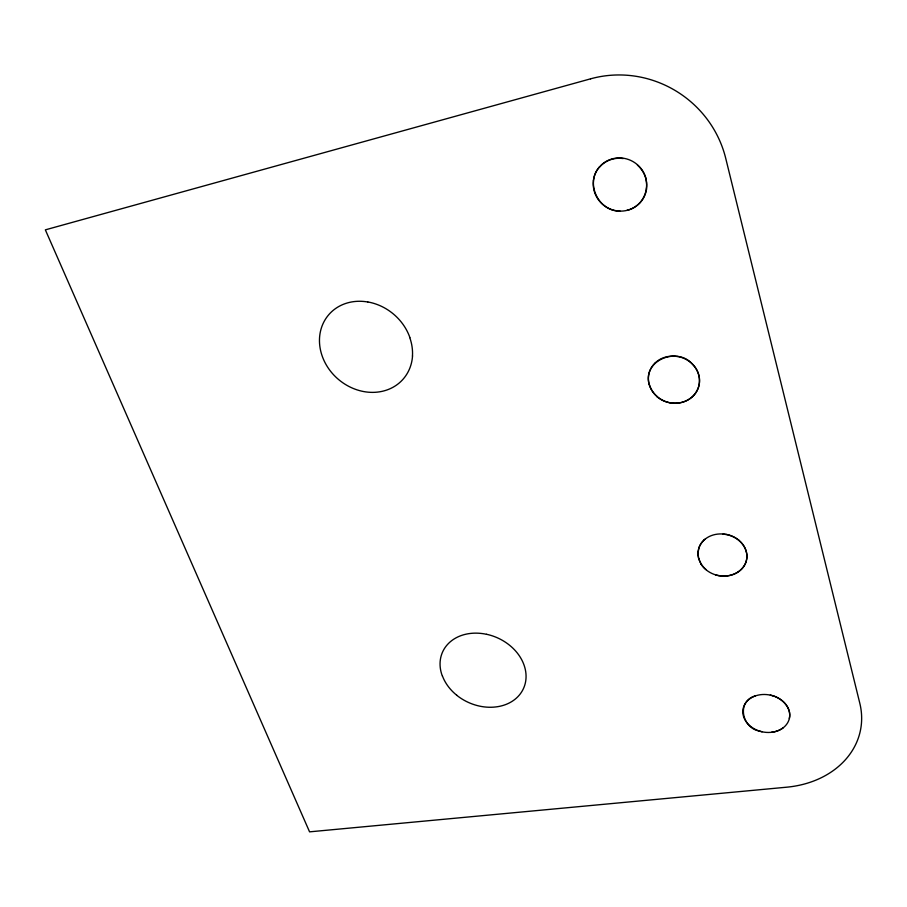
<?xml version="1.0" encoding="UTF-8"?>
<svg xmlns="http://www.w3.org/2000/svg" width="907" height="907" viewBox="0 0 907 907"><rect width="100%" height="100%" fill="white"/><g stroke="black" fill="none" stroke-linecap="round" stroke-linejoin="round"><path stroke-width="1.36" d="M600.763 165.664C584.176 181.343 597.724 211.535 620.071 211.127M755.18 695.941C736.269 701.383 741.915 727.936 759.329 731.042A23.582 18.775 11.4 0 0 777.095 731.042M715.51 574.8C728.423 579.301 746.11 572 746.903 557.045A24.523 20.861 12 0 0 722.992 534.098M773.172 695.828C780.383 698.265 786.913 703.537 789.192 710.997A23.729 18.888 11.4 0 1 777.061 731.065M701.02 563.939L698.707 558.723L697.982 553.247L698.923 547.873A24.625 20.963 12 0 1 705.431 538.871M649.242 384.67C651.816 393.048 658.799 399.443 667.053 402.062A25.736 23.48 14.5 0 0 695.93 392.572A25.736 23.48 14.5 0 0 692.245 363.922C676.905 346.497 642.179 360.521 649.242 384.67A25.6 23.355 14.5 0 1 648.618 375.351A25.781 23.525 14.5 0 1 654.661 363.378M645.829 178.362C648.097 187.386 645.512 197.273 638.879 203.848A26.904 26.19 35.9 0 1 616.477 210.798A27.074 26.36 35.9 0 1 602.622 204.336A26.881 26.167 35.9 0 1 593.439 180.81M670.194 402.787A25.589 23.344 14.5 0 0 692.925 396.212A25.793 23.525 14.5 0 0 699.206 384.33A25.6 23.355 14.5 0 0 690.941 362.732A25.793 23.525 14.5 0 0 677.608 356.462M657.201 396.665A25.589 23.344 14.5 0 1 649.401 384.715M654.616 363.446A25.6 23.355 14.5 0 1 677.518 356.542M669.978 402.821A25.793 23.525 14.5 0 1 656.895 396.642M773.093 695.884A23.559 18.752 11.4 0 0 748.989 699.399A23.718 18.877 11.4 0 0 743.139 708.605A23.559 18.752 11.4 0 0 743.434 716.122A23.582 18.775 11.4 0 0 750.327 726.167A23.718 18.877 11.4 0 0 762.118 731.802M783.274 727.743A23.537 18.73 11.4 0 1 771.369 732.312M789.351 718.514A23.548 18.741 11.4 0 0 782.367 700.805A23.718 18.877 11.4 0 0 770.315 695.057M718.503 575.526A24.523 20.861 12 0 0 740.373 570.333A24.693 21.008 12 0 0 746.563 559.914A24.5 20.85 12 0 0 746.268 551.501A24.5 20.85 12 0 0 738.978 540.379M706.122 569.664A24.523 20.861 12 0 1 698.843 558.746M698.707 558.712A24.512 20.85 12 0 1 698.265 550.368A24.682 20.997 12 0 1 704.24 539.869M704.195 539.926A24.512 20.85 12 0 1 726.201 534.461M718.333 575.548A24.693 21.008 12 0 1 700.907 563.939M726.405 534.37A24.682 20.997 12 0 1 739.058 540.368M599.459 167.194A26.881 26.167 35.9 0 1 623.256 158.555M593.393 180.595A27.074 26.36 35.9 0 1 599.482 166.899M600.763 165.528A27.074 26.36 35.9 0 1 626.748 158.952A27.074 26.36 35.9 0 1 645.92 178.271M646.589 188.917A27.074 26.36 35.9 0 1 640.251 202.51M640.149 202.544A26.893 26.178 35.9 0 1 626.941 210.379M637.394 165.063A26.893 26.178 35.9 0 1 646.442 189.019M456.856 695.34A44.171 35.248 24.2 0 1 442.48 676.078M442.31 675.976A44.171 35.248 24.2 0 1 440.156 661.384A44.511 35.509 24.2 0 1 448.784 643.165A44.194 35.26 24.2 0 1 486.379 634.276M456.697 695.25A44.522 35.532 24.2 0 0 479.157 706.031A44.171 35.248 24.2 0 0 495.914 706.927A44.182 35.248 24.2 0 0 516.537 697.982A44.511 35.52 24.2 0 0 525.856 680.046A44.194 35.271 24.2 0 0 524.11 665.25A44.182 35.26 24.2 0 0 509.677 645.331A44.5 35.509 24.2 0 0 486.515 634.265M409.851 337.835A48.978 42.527 40.5 0 1 412.458 356.077M412.538 355.929A49.352 42.844 40.5 0 1 403.377 378.854A48.978 42.527 40.5 0 1 381.654 391.439A48.978 42.516 40.5 0 1 363.616 391.552A49.363 42.867 40.5 0 1 338.98 379.863A48.955 42.504 40.5 0 1 322.563 357.075A48.989 42.527 40.5 0 1 319.479 339.139A49.352 42.856 40.5 0 1 327.801 315.874A48.978 42.527 40.5 0 1 367.788 301.997M409.941 337.687A49.001 42.55 40.5 0 0 393.411 314.015A49.341 42.844 40.5 0 0 367.925 301.974M590.548 78.841L45.35 229.856L309.57 831.844L786.562 787.208A94.181 74.975 11.4 0 0 820.302 778.195A94.884 75.553 11.4 0 0 854.167 747.402A94.215 75.009 11.4 0 0 859.768 703.095L725.77 158.51A107.65 104.861 36.1 0 0 706.859 118.817A108.398 105.575 36.1 0 0 655.251 81.176A107.627 104.849 36.2 0 0 590.548 78.841"/></g></svg>
